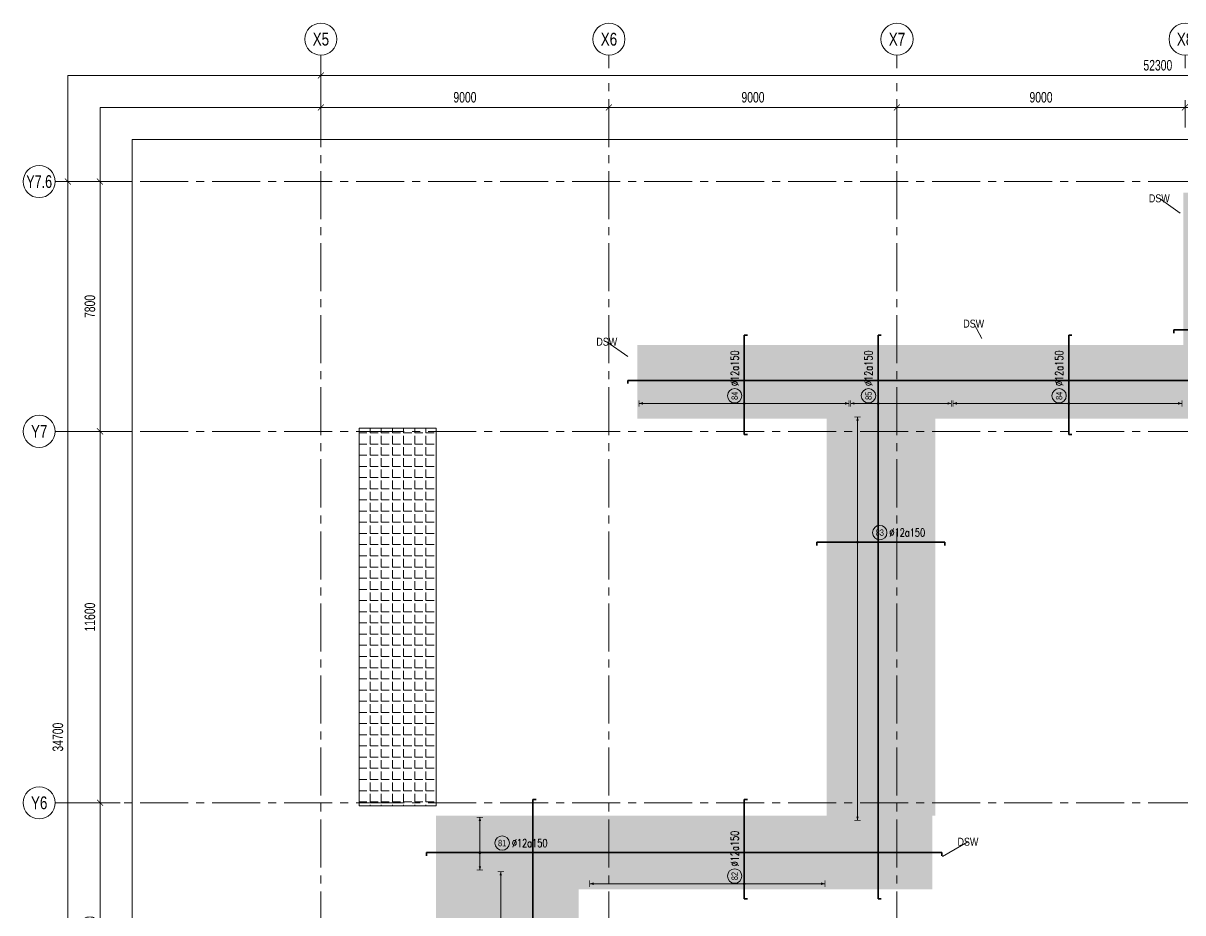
# Model space of a CAD drawing. Header units: millimetres. Extents: x -259680 to 953914, y -429648 to 90611.
# Drawn here: x 210574 to 246805, y -366784 to -339002 of the extents above; entities that cross this region are included whole.
import ezdxf
from ezdxf.enums import TextEntityAlignment as Align

# ---------------------------------------------------------------- set-up
doc = ezdxf.new("R2010")
doc.units = ezdxf.units.MM
doc.linetypes.add('POD_Grid$0$CENTER2', pattern=[1.125, 0.75, -0.125, 0.125, -0.125])
doc.layers.get('0').update_dxf_attribs({"lineweight": 20})
doc.layers.get('Defpoints').update_dxf_attribs({"color": 151, "lineweight": 9})
for name, color, linetype, lineweight in [('NDC_S_ANNO', 7, 'Continuous', 20), ('NDC_S_DIM', 1, 'Continuous', 15), ('NDC_S_REBAR', 4, 'Continuous', 35), ('NDC_S_VN TEXT', 7, 'Continuous', 20), ('POD_Grid$0$NDC_S_AXIS', 5, 'POD_Grid$0$CENTER2', 13), ('POD_Grid$0$NDC_S_SYMBOL', 1, 'Continuous', 15), ('POD_Grid$0$NDC_S_TEXT SYMBOL', 7, 'Continuous', 20)]:
    doc.layers.add(name, color=color, linetype=linetype, lineweight=lineweight)
doc.styles.add('ARIAL', font='arial.ttf', dxfattribs={"width": 0.8})
doc.styles.add('NDC_DIM', font='', dxfattribs={"width": 0.75})
doc.styles.add('NDC_EN TXT', font='romans.shx', dxfattribs={"width": 0.8})
doc.styles.add('POD_Grid$0$NDC_ANNO', font='', dxfattribs={"width": 0.8})
doc.styles.get('NDC_DIM').set_extended_font_data('Dotum')
doc.styles.get('POD_Grid$0$NDC_ANNO').set_extended_font_data('Dotum')
doc.dimstyles.new('NDC_dim_150', dxfattribs={"dimscale": 150, "dimtxt": 2.2, "dimasz": 1.5, "dimexe": 1.5, "dimexo": 2.5, "dimgap": 1, "dimtad": 1, "dimdec": 0, "dimzin": 0, "dimdsep": 46, "dimtxsty": 'NDC_DIM', "dimblk": 'DIMMARK', "dimcen": 0.09, "dimdle": 1.2, "dimclrd": 1, "dimclre": 1, "dimclrt": 3, "dimadec": 0, "dimazin": 0, "dimtfac": 1, "dimtdec": 0, "dimtix": 1, "dimtofl": 0, "dimtmove": 0, "dimatfit": 3, "dimfxl": 6, "dimfxlon": 1, "dimtolj": 1, "dimtzin": 0, "dimarcsym": 0})
doc.dimstyles.new('NDC_dim_iso', dxfattribs={"dimtxt": 2.2, "dimasz": 1, "dimexe": 1.5, "dimexo": 2.5, "dimgap": 1, "dimtad": 1, "dimdec": 0, "dimzin": 0, "dimdsep": 46, "dimtxsty": 'NDC_DIM', "dimblk": 'DIMMARK', "dimcen": 0.09, "dimdle": 1.2, "dimclrd": 1, "dimclre": 1, "dimclrt": 3, "dimadec": 0, "dimazin": 0, "dimtfac": 1, "dimtdec": 0, "dimtix": 1, "dimtofl": 0, "dimtmove": 0, "dimatfit": 3, "dimfxl": 6, "dimfxlon": 1, "dimtolj": 1, "dimtzin": 0, "dimarcsym": 0})

# ---------------------------------------------------------------- blocks, each defined once
blk = doc.blocks.new('*U230')
at = {"layer": 'POD_Grid$0$NDC_S_SYMBOL'}
blk.add_line((0, 5), (0, 9), dxfattribs=at)
blk.add_circle((0, 0), 5, dxfattribs=at)
at = {"layer": 'POD_Grid$0$NDC_S_TEXT SYMBOL', "color": 7, "style": 'POD_Grid$0$NDC_ANNO', "width": 0.8}
blk.add_attdef('GRID', text='', height=4, dxfattribs=at).set_placement((0, 0), align=Align.MIDDLE)
blk = doc.blocks.new('*U231')
at = {"layer": 'POD_Grid$0$NDC_S_SYMBOL'}
blk.add_line((5, 0), (9, 0), dxfattribs=at)
blk.add_circle((0, 0), 5, dxfattribs=at)
at = {"layer": 'POD_Grid$0$NDC_S_TEXT SYMBOL', "color": 7, "style": 'POD_Grid$0$NDC_ANNO', "width": 0.8}
blk.add_attdef('GRID', text='', height=4, rotation=270, dxfattribs=at).set_placement((0, 0), align=Align.MIDDLE)
blk = doc.blocks.new('DIMMARK')
at = {"layer": 'NDC_S_DIM', "color": 1}
blk.add_line((-1.5, 0), (1, 0), dxfattribs=at)
at = {"layer": 'NDC_S_DIM', "color": 2, "const_width": 0.1}
blk.add_lwpolyline([(-0.42, -0.42), (0.42, 0.42)], dxfattribs=at)
blk = doc.blocks.new('*D339')
at = {"layer": 'Defpoints', "color": 0, "transparency": 16777216}
for p in [(-9952, 7400), (-7952, 7400), (-7952, -27300)]:
    blk.add_point(p, dxfattribs=at)
at = {"layer": 'NDC_S_DIM', "color": 1, "lineweight": -2, "transparency": 16777216}
for p, q in [((-9052, 7400), (-10177, 7400)), ((-9952, -27075), (-9952, 7175)), ((-9052, -27300), (-10177, -27300))]:
    blk.add_line(p, q, dxfattribs=at)
at = {"layer": 'NDC_S_DIM', "color": 1, "lineweight": -2, "transparency": 16777216, "xscale": 225, "yscale": 225, "zscale": 225}
for p, rotation in [((-9952, 7400), 90), ((-9952, -27300), 270)]:
    blk.add_blockref('DIMMARK', p, dxfattribs=dict(at, rotation=rotation))
at = {"layer": 'NDC_S_DIM', "color": 3, "transparency": 16777216, "insert": (-10267, -9950), "char_height": 330, "attachment_point": 5, "rotation": 90, "style": 'NDC_DIM'}
blk.add_mtext('\\A1;34700', dxfattribs=at)
blk = doc.blocks.new('*D342')
at = {"layer": 'Defpoints', "color": 0, "transparency": 16777216}
for p in [(-8952, -12000), (-7952, -12000), (-7952, -19800)]:
    blk.add_point(p, dxfattribs=at)
at = {"layer": 'NDC_S_DIM', "color": 1, "lineweight": -2, "transparency": 16777216}
for p, q in [((-8327, -12000), (-9177, -12000)), ((-8952, -19575), (-8952, -12225)), ((-8327, -19800), (-9177, -19800))]:
    blk.add_line(p, q, dxfattribs=at)
at = {"layer": 'NDC_S_DIM', "color": 1, "lineweight": -2, "transparency": 16777216, "xscale": 225, "yscale": 225, "zscale": 225}
for p, rotation in [((-8952, -12000), 90), ((-8952, -19800), 270)]:
    blk.add_blockref('DIMMARK', p, dxfattribs=dict(at, rotation=rotation))
at = {"layer": 'NDC_S_DIM', "color": 3, "transparency": 16777216, "insert": (-9267, -15900), "char_height": 330, "attachment_point": 5, "rotation": 90, "style": 'NDC_DIM'}
blk.add_mtext('\\A1;7800', dxfattribs=at)
blk = doc.blocks.new('*D343')
at = {"layer": 'Defpoints', "color": 0, "transparency": 16777216}
for p in [(-8952, -400), (-7952, -400), (-7952, -12000)]:
    blk.add_point(p, dxfattribs=at)
at = {"layer": 'NDC_S_DIM', "color": 1, "lineweight": -2, "transparency": 16777216}
for p, q in [((-8327, -400), (-9177, -400)), ((-8952, -11775), (-8952, -625)), ((-8327, -12000), (-9177, -12000))]:
    blk.add_line(p, q, dxfattribs=at)
at = {"layer": 'NDC_S_DIM', "color": 1, "lineweight": -2, "transparency": 16777216, "xscale": 225, "yscale": 225, "zscale": 225}
for p, rotation in [((-8952, -400), 90), ((-8952, -12000), 270)]:
    blk.add_blockref('DIMMARK', p, dxfattribs=dict(at, rotation=rotation))
at = {"layer": 'NDC_S_DIM', "color": 3, "transparency": 16777216, "insert": (-9267, -6200), "char_height": 330, "attachment_point": 5, "rotation": 90, "style": 'NDC_DIM'}
blk.add_mtext('\\A1;11600', dxfattribs=at)
blk = doc.blocks.new('*D344')
at = {"layer": 'Defpoints', "color": 0, "transparency": 16777216}
for p in [(-8952, 7400), (-1874, 7400), (-1874, -400)]:
    blk.add_point(p, dxfattribs=at)
at = {"layer": 'NDC_S_DIM', "color": 1, "lineweight": -2, "transparency": 16777216}
for p, q in [((-8052, 7400), (-9177, 7400)), ((-8952, -175), (-8952, 7175)), ((-8052, -400), (-9177, -400))]:
    blk.add_line(p, q, dxfattribs=at)
at = {"layer": 'NDC_S_DIM', "color": 1, "lineweight": -2, "transparency": 16777216, "xscale": 225, "yscale": 225, "zscale": 225}
for p, rotation in [((-8952, 7400), 90), ((-8952, -400), 270)]:
    blk.add_blockref('DIMMARK', p, dxfattribs=dict(at, rotation=rotation))
at = {"layer": 'NDC_S_DIM', "color": 3, "transparency": 16777216, "insert": (-9267, 3500), "char_height": 330, "attachment_point": 5, "rotation": 90, "style": 'NDC_DIM'}
blk.add_mtext('\\A1;7800', dxfattribs=at)
blk = doc.blocks.new('*D345')
at = {"layer": 'Defpoints', "color": 0, "transparency": 16777216}
for p in [(50250, 10716), (-2050, 8716), (50250, 8716)]:
    blk.add_point(p, dxfattribs=at)
at = {"layer": 'NDC_S_DIM', "color": 1, "lineweight": -2, "transparency": 16777216}
for p, q in [((-2050, 9816), (-2050, 10941)), ((50250, 9816), (50250, 10941)), ((-1825, 10716), (50025, 10716))]:
    blk.add_line(p, q, dxfattribs=at)
at = {"layer": 'NDC_S_DIM', "color": 1, "lineweight": -2, "transparency": 16777216, "xscale": 225, "yscale": 225, "zscale": 225, "rotation": 180}
blk.add_blockref('DIMMARK', (-2050, 10716), dxfattribs=at)
at = {"layer": 'NDC_S_DIM', "color": 1, "lineweight": -2, "transparency": 16777216, "xscale": 225, "yscale": 225, "zscale": 225}
blk.add_blockref('DIMMARK', (50250, 10716), dxfattribs=at)
at = {"layer": 'NDC_S_DIM', "color": 3, "transparency": 16777216, "insert": (24100, 11031), "char_height": 330, "attachment_point": 5, "style": 'NDC_DIM'}
blk.add_mtext('\\A1;52300', dxfattribs=at)
blk = doc.blocks.new('*D346')
at = {"layer": 'Defpoints', "color": 0, "transparency": 16777216}
for p in [(6950, 9716), (-2050, 8716), (6950, 8716)]:
    blk.add_point(p, dxfattribs=at)
at = {"layer": 'NDC_S_DIM', "color": 1, "lineweight": -2, "transparency": 16777216}
for p, q in [((-2050, 9091), (-2050, 9941)), ((6950, 9091), (6950, 9941)), ((-1825, 9716), (6725, 9716))]:
    blk.add_line(p, q, dxfattribs=at)
at = {"layer": 'NDC_S_DIM', "color": 1, "lineweight": -2, "transparency": 16777216, "xscale": 225, "yscale": 225, "zscale": 225, "rotation": 180}
blk.add_blockref('DIMMARK', (-2050, 9716), dxfattribs=at)
at = {"layer": 'NDC_S_DIM', "color": 1, "lineweight": -2, "transparency": 16777216, "xscale": 225, "yscale": 225, "zscale": 225}
blk.add_blockref('DIMMARK', (6950, 9716), dxfattribs=at)
at = {"layer": 'NDC_S_DIM', "color": 3, "transparency": 16777216, "insert": (2450, 10031), "char_height": 330, "attachment_point": 5, "style": 'NDC_DIM'}
blk.add_mtext('\\A1;9000', dxfattribs=at)
blk = doc.blocks.new('*D347')
at = {"layer": 'Defpoints', "color": 0, "transparency": 16777216}
for p in [(15950, 9716), (6950, 8716), (15950, 8716)]:
    blk.add_point(p, dxfattribs=at)
at = {"layer": 'NDC_S_DIM', "color": 1, "lineweight": -2, "transparency": 16777216}
for p, q in [((6950, 9091), (6950, 9941)), ((15950, 9091), (15950, 9941)), ((7175, 9716), (15725, 9716))]:
    blk.add_line(p, q, dxfattribs=at)
at = {"layer": 'NDC_S_DIM', "color": 1, "lineweight": -2, "transparency": 16777216, "xscale": 225, "yscale": 225, "zscale": 225, "rotation": 180}
blk.add_blockref('DIMMARK', (6950, 9716), dxfattribs=at)
at = {"layer": 'NDC_S_DIM', "color": 1, "lineweight": -2, "transparency": 16777216, "xscale": 225, "yscale": 225, "zscale": 225}
blk.add_blockref('DIMMARK', (15950, 9716), dxfattribs=at)
at = {"layer": 'NDC_S_DIM', "color": 3, "transparency": 16777216, "insert": (11450, 10031), "char_height": 330, "attachment_point": 5, "style": 'NDC_DIM'}
blk.add_mtext('\\A1;9000', dxfattribs=at)
blk = doc.blocks.new('*D348')
at = {"layer": 'Defpoints', "color": 0, "transparency": 16777216}
for p in [(24950, 9716), (15950, 8716), (24950, 8716)]:
    blk.add_point(p, dxfattribs=at)
at = {"layer": 'NDC_S_DIM', "color": 1, "lineweight": -2, "transparency": 16777216}
for p, q in [((15950, 9091), (15950, 9941)), ((24950, 9091), (24950, 9941)), ((16175, 9716), (24725, 9716))]:
    blk.add_line(p, q, dxfattribs=at)
at = {"layer": 'NDC_S_DIM', "color": 1, "lineweight": -2, "transparency": 16777216, "xscale": 225, "yscale": 225, "zscale": 225, "rotation": 180}
blk.add_blockref('DIMMARK', (15950, 9716), dxfattribs=at)
at = {"layer": 'NDC_S_DIM', "color": 1, "lineweight": -2, "transparency": 16777216, "xscale": 225, "yscale": 225, "zscale": 225}
blk.add_blockref('DIMMARK', (24950, 9716), dxfattribs=at)
at = {"layer": 'NDC_S_DIM', "color": 3, "transparency": 16777216, "insert": (20450, 10031), "char_height": 330, "attachment_point": 5, "style": 'NDC_DIM'}
blk.add_mtext('\\A1;9000', dxfattribs=at)
blk = doc.blocks.new('*D349')
at = {"layer": 'Defpoints', "color": 0, "transparency": 16777216}
for p in [(33950, 9716), (24950, 8716), (33950, 8716)]:
    blk.add_point(p, dxfattribs=at)
at = {"layer": 'NDC_S_DIM', "color": 1, "lineweight": -2, "transparency": 16777216}
for p, q in [((24950, 9091), (24950, 9941)), ((33950, 9091), (33950, 9941)), ((25175, 9716), (33725, 9716))]:
    blk.add_line(p, q, dxfattribs=at)
at = {"layer": 'NDC_S_DIM', "color": 1, "lineweight": -2, "transparency": 16777216, "xscale": 225, "yscale": 225, "zscale": 225, "rotation": 180}
blk.add_blockref('DIMMARK', (24950, 9716), dxfattribs=at)
at = {"layer": 'NDC_S_DIM', "color": 1, "lineweight": -2, "transparency": 16777216, "xscale": 225, "yscale": 225, "zscale": 225}
blk.add_blockref('DIMMARK', (33950, 9716), dxfattribs=at)
at = {"layer": 'NDC_S_DIM', "color": 3, "transparency": 16777216, "insert": (29450, 10031), "char_height": 330, "attachment_point": 5, "style": 'NDC_DIM'}
blk.add_mtext('\\A1;9000', dxfattribs=at)
blk = doc.blocks.new('*U311')
h = blk.add_hatch(color=6)
edge = h.paths.add_edge_path()
edge.add_arc((-2.99, 0), 0.3, 0, 360)
at = {"layer": 'NDC_S_DIM', "color": 8}
for q in [(-2.99, 46.35), (-2.99, -4.15)]:
    blk.add_line((-2.99, 0), q, dxfattribs=at)
for points in [[(-3.99, 46.35, 0.2, 0.2, 0), (-1.99, 46.35, 0, 0, 0)], [(-3.99, -4.15, 0.2, 0.2, 0), (-1.99, -4.15, 0, 0, 0)]]:
    blk.add_lwpolyline(points, format="xyseb", dxfattribs=at)
at = {"layer": 'NDC_S_DIM'}
blk.add_circle((3.96, 3), 2.25, dxfattribs=at)
at = {"layer": 'NDC_S_DIM', "color": 6}
blk.add_circle((-2.99, 0), 0.3, dxfattribs=at)
at = {"layer": 'NDC_S_DIM', "color": 8}
for points in [[(-3.39, 45.15), (-2.99, 46.35), (-2.59, 45.15)], [(-3.39, -2.95), (-2.99, -4.15), (-2.59, -2.95)]]:
    blk.add_solid(points, dxfattribs=at)
at = {"layer": 'NDC_S_REBAR'}
for p, q in [((0, 0), (-46.81, 0)), ((-46.81, 0), (-46.81, -1)), ((0, 0), (217.49, 0)), ((217.49, 0), (217.49, -1))]:
    blk.add_line(p, q, dxfattribs=at)
at = {"layer": 'NDC_S_VN TEXT', "style": 'ARIAL', "width": 0.8}
blk.add_attdef('KHT', text='', height=2, dxfattribs=at).set_placement((3.96, 3), align=Align.MIDDLE_CENTER)
at = {"layer": 'NDC_S_VN TEXT', "color": 3, "style": 'NDC_EN TXT', "width": 0.75}
blk.add_attdef('DKT', (6.96, 1.75), '', height=2.5, dxfattribs=at)
blk = doc.blocks.new('*U312')
at = {"layer": 'NDC_S_REBAR'}
for p, q in [((0, 0), (-217.41, 0)), ((-217.41, 0), (-217.41, -1))]:
    blk.add_line(p, q, dxfattribs=at)
at = {"layer": 'NDC_S_VN TEXT', "style": 'ARIAL', "width": 0.8}
blk.add_attdef('KHT', text='', height=2, dxfattribs=at).set_placement((3.96, 3), align=Align.MIDDLE_CENTER)
at = {"layer": 'NDC_S_VN TEXT', "color": 3, "style": 'NDC_EN TXT', "width": 0.75}
blk.add_attdef('DKT', (6.96, 1.75), '', height=2.5, dxfattribs=at)
blk = doc.blocks.new('*U314')
h = blk.add_hatch(color=6)
edge = h.paths.add_edge_path()
edge.add_arc((-2.99, 0), 0.3, 0, 360)
at = {"layer": 'NDC_S_DIM', "color": 8}
for q in [(-2.99, 39.13), (-2.99, -86.87)]:
    blk.add_line((-2.99, 0), q, dxfattribs=at)
for points in [[(-3.99, 39.13, 0.2, 0.2, 0), (-1.99, 39.13, 0, 0, 0)], [(-3.99, -86.87, 0.2, 0.2, 0), (-1.99, -86.87, 0, 0, 0)]]:
    blk.add_lwpolyline(points, format="xyseb", dxfattribs=at)
at = {"layer": 'NDC_S_DIM'}
blk.add_circle((3.96, 3), 2.25, dxfattribs=at)
at = {"layer": 'NDC_S_DIM', "color": 6}
blk.add_circle((-2.99, 0), 0.3, dxfattribs=at)
at = {"layer": 'NDC_S_DIM', "color": 8}
for points in [[(-3.39, 37.93), (-2.99, 39.13), (-2.59, 37.93)], [(-3.39, -85.67), (-2.99, -86.87), (-2.59, -85.67)]]:
    blk.add_solid(points, dxfattribs=at)
at = {"layer": 'NDC_S_REBAR'}
for p, q in [((0, 0), (-15.67, 0)), ((-15.67, 0), (-15.67, -1)), ((0, 0), (24.33, 0)), ((24.33, 0), (24.33, -1))]:
    blk.add_line(p, q, dxfattribs=at)
at = {"layer": 'NDC_S_VN TEXT', "style": 'ARIAL', "width": 0.8}
blk.add_attdef('KHT', text='', height=2, dxfattribs=at).set_placement((3.96, 3), align=Align.MIDDLE_CENTER)
at = {"layer": 'NDC_S_VN TEXT', "color": 3, "style": 'NDC_EN TXT', "width": 0.75}
blk.add_attdef('DKT', (6.96, 1.75), '', height=2.5, dxfattribs=at)
blk = doc.blocks.new('*U316')
h = blk.add_hatch(color=6)
edge = h.paths.add_edge_path()
edge.add_arc((-2.99, 0), 0.3, 0, 360)
at = {"layer": 'NDC_S_DIM', "color": 8}
for q in [(-2.99, 11.08), (-2.99, -5.42)]:
    blk.add_line((-2.99, 0), q, dxfattribs=at)
for points in [[(-3.99, 11.08, 0.2, 0.2, 0), (-1.99, 11.08, 0, 0, 0)], [(-3.99, -5.42, 0.2, 0.2, 0), (-1.99, -5.42, 0, 0, 0)]]:
    blk.add_lwpolyline(points, format="xyseb", dxfattribs=at)
at = {"layer": 'NDC_S_DIM'}
blk.add_circle((3.96, 3), 2.25, dxfattribs=at)
at = {"layer": 'NDC_S_DIM', "color": 6}
blk.add_circle((-2.99, 0), 0.3, dxfattribs=at)
at = {"layer": 'NDC_S_DIM', "color": 8}
for points in [[(-3.39, 9.88), (-2.99, 11.08), (-2.59, 9.88)], [(-3.39, -4.22), (-2.99, -5.42), (-2.59, -4.22)]]:
    blk.add_solid(points, dxfattribs=at)
at = {"layer": 'NDC_S_REBAR'}
for p, q in [((0, 0), (-19.68, 0)), ((-19.68, 0), (-19.68, -1)), ((0, 0), (141.32, 0)), ((141.32, 0), (141.32, -1))]:
    blk.add_line(p, q, dxfattribs=at)
at = {"layer": 'NDC_S_VN TEXT', "style": 'ARIAL', "width": 0.8}
blk.add_attdef('KHT', text='', height=2, dxfattribs=at).set_placement((3.96, 3), align=Align.MIDDLE_CENTER)
at = {"layer": 'NDC_S_VN TEXT', "color": 3, "style": 'NDC_EN TXT', "width": 0.75}
blk.add_attdef('DKT', (6.96, 1.75), '', height=2.5, dxfattribs=at)
blk = doc.blocks.new('*U315')
h = blk.add_hatch(color=6)
edge = h.paths.add_edge_path()
edge.add_arc((-2.99, 0), 0.3, 0, 360)
at = {"layer": 'NDC_S_DIM', "color": 8}
for q in [(-2.99, 19.95), (-2.99, -8.55)]:
    blk.add_line((-2.99, 0), q, dxfattribs=at)
for points in [[(-3.99, 19.95, 0.2, 0.2, 0), (-1.99, 19.95, 0, 0, 0)], [(-3.99, -8.55, 0.2, 0.2, 0), (-1.99, -8.55, 0, 0, 0)]]:
    blk.add_lwpolyline(points, format="xyseb", dxfattribs=at)
at = {"layer": 'NDC_S_DIM'}
blk.add_circle((3.96, 3), 2.25, dxfattribs=at)
at = {"layer": 'NDC_S_DIM', "color": 6}
blk.add_circle((-2.99, 0), 0.3, dxfattribs=at)
at = {"layer": 'NDC_S_DIM', "color": 8}
for points in [[(-3.39, 18.75), (-2.99, 19.95), (-2.59, 18.75)], [(-3.39, -7.35), (-2.99, -8.55), (-2.59, -7.35)]]:
    blk.add_solid(points, dxfattribs=at)
at = {"layer": 'NDC_S_REBAR'}
for p, q in [((0, 0), (-26.18, 0)), ((-26.18, 0), (-26.18, -1)), ((0, 0), (24.32, 0)), ((24.32, 0), (24.32, -1))]:
    blk.add_line(p, q, dxfattribs=at)
at = {"layer": 'NDC_S_VN TEXT', "style": 'ARIAL', "width": 0.8}
blk.add_attdef('KHT', text='', height=2, dxfattribs=at).set_placement((3.96, 3), align=Align.MIDDLE_CENTER)
at = {"layer": 'NDC_S_VN TEXT', "color": 3, "style": 'NDC_EN TXT', "width": 0.75}
blk.add_attdef('DKT', (6.96, 1.75), '', height=2.5, dxfattribs=at)
blk = doc.blocks.new('*U320')
h = blk.add_hatch(color=6)
edge = h.paths.add_edge_path()
edge.add_arc((-2.99, 0), 0.3, 0, 360)
at = {"layer": 'NDC_S_DIM', "color": 8}
for q in [(-2.99, 36.15), (-2.99, -35.35)]:
    blk.add_line((-2.99, 0), q, dxfattribs=at)
for points in [[(-3.99, 36.15, 0.2, 0.2, 0), (-1.99, 36.15, 0, 0, 0)], [(-3.99, -35.35, 0.2, 0.2, 0), (-1.99, -35.35, 0, 0, 0)]]:
    blk.add_lwpolyline(points, format="xyseb", dxfattribs=at)
at = {"layer": 'NDC_S_DIM'}
blk.add_circle((-0.61, 3), 2.25, dxfattribs=at)
at = {"layer": 'NDC_S_DIM', "color": 6}
blk.add_circle((-2.99, 0), 0.3, dxfattribs=at)
at = {"layer": 'NDC_S_DIM', "color": 8}
for points in [[(-3.39, 34.95), (-2.99, 36.15), (-2.59, 34.95)], [(-3.39, -34.15), (-2.99, -35.35), (-2.59, -34.15)]]:
    blk.add_solid(points, dxfattribs=at)
at = {"layer": 'NDC_S_REBAR'}
for p, q in [((0, 0), (-12.72, 0)), ((-12.72, 0), (-12.72, -1)), ((0, 0), (18.28, 0)), ((18.28, 0), (18.28, -1))]:
    blk.add_line(p, q, dxfattribs=at)
at = {"layer": 'NDC_S_VN TEXT', "style": 'ARIAL', "width": 0.8}
blk.add_attdef('KHT', text='', height=2, dxfattribs=at).set_placement((-0.61, 3), align=Align.MIDDLE_CENTER)
at = {"layer": 'NDC_S_VN TEXT', "color": 3, "style": 'NDC_EN TXT', "width": 0.75}
blk.add_attdef('DKT', (2.39, 1.75), '', height=2.5, dxfattribs=at)
blk = doc.blocks.new('*U321')
h = blk.add_hatch(color=6)
edge = h.paths.add_edge_path()
edge.add_arc((-2.99, 0), 0.3, 0, 360)
at = {"layer": 'NDC_S_DIM', "color": 8}
for q in [(-2.99, 8.6), (-2.99, -22.91)]:
    blk.add_line((-2.99, 0), q, dxfattribs=at)
for points in [[(-3.99, 8.6, 0.2, 0.2, 0), (-1.99, 8.6, 0, 0, 0)], [(-3.99, -22.91, 0.2, 0.2, 0), (-1.99, -22.91, 0, 0, 0)]]:
    blk.add_lwpolyline(points, format="xyseb", dxfattribs=at)
at = {"layer": 'NDC_S_DIM'}
blk.add_circle((-0.61, 3), 2.25, dxfattribs=at)
at = {"layer": 'NDC_S_DIM', "color": 6}
blk.add_circle((-2.99, 0), 0.3, dxfattribs=at)
at = {"layer": 'NDC_S_DIM', "color": 8}
for points in [[(-3.39, 7.4), (-2.99, 8.6), (-2.59, 7.4)], [(-3.39, -21.71), (-2.99, -22.91), (-2.59, -21.71)]]:
    blk.add_solid(points, dxfattribs=at)
at = {"layer": 'NDC_S_REBAR'}
for p, q in [((0, 0), (-157.72, 0)), ((-157.72, 0), (-157.72, -1)), ((0, 0), (18.28, 0)), ((18.28, 0), (18.28, -1))]:
    blk.add_line(p, q, dxfattribs=at)
at = {"layer": 'NDC_S_VN TEXT', "style": 'ARIAL', "width": 0.8}
blk.add_attdef('KHT', text='', height=2, dxfattribs=at).set_placement((-0.61, 3), align=Align.MIDDLE_CENTER)
at = {"layer": 'NDC_S_VN TEXT', "color": 3, "style": 'NDC_EN TXT', "width": 0.75}
blk.add_attdef('DKT', (2.39, 1.75), '', height=2.5, dxfattribs=at)
blk = doc.blocks.new('*U322')
h = blk.add_hatch(color=6)
edge = h.paths.add_edge_path()
edge.add_arc((-2.99, 0), 0.3, 0, 360)
at = {"layer": 'NDC_S_DIM', "color": 8}
for q in [(-2.99, 32.89), (-2.99, -32.71)]:
    blk.add_line((-2.99, 0), q, dxfattribs=at)
for points in [[(-3.99, 32.89, 0.2, 0.2, 0), (-1.99, 32.89, 0, 0, 0)], [(-3.99, -32.71, 0.2, 0.2, 0), (-1.99, -32.71, 0, 0, 0)]]:
    blk.add_lwpolyline(points, format="xyseb", dxfattribs=at)
at = {"layer": 'NDC_S_DIM'}
blk.add_circle((-0.61, 3), 2.25, dxfattribs=at)
at = {"layer": 'NDC_S_DIM', "color": 6}
blk.add_circle((-2.99, 0), 0.3, dxfattribs=at)
at = {"layer": 'NDC_S_DIM', "color": 8}
for points in [[(-3.39, 31.69), (-2.99, 32.89), (-2.59, 31.69)], [(-3.39, -31.51), (-2.99, -32.71), (-2.59, -31.51)]]:
    blk.add_solid(points, dxfattribs=at)
at = {"layer": 'NDC_S_REBAR'}
for p, q in [((0, 0), (-12.72, 0)), ((-12.72, 0), (-12.72, -1)), ((0, 0), (18.28, 0)), ((18.28, 0), (18.28, -1))]:
    blk.add_line(p, q, dxfattribs=at)
at = {"layer": 'NDC_S_VN TEXT', "style": 'ARIAL', "width": 0.8}
blk.add_attdef('KHT', text='', height=2, dxfattribs=at).set_placement((-0.61, 3), align=Align.MIDDLE_CENTER)
at = {"layer": 'NDC_S_VN TEXT', "color": 3, "style": 'NDC_EN TXT', "width": 0.75}
blk.add_attdef('DKT', (2.39, 1.75), '', height=2.5, dxfattribs=at)
blk = doc.blocks.new('*U323')
h = blk.add_hatch(color=6)
edge = h.paths.add_edge_path()
edge.add_arc((-2.99, 0), 0.3, 0, 360)
at = {"layer": 'NDC_S_DIM', "color": 8}
for q in [(-2.99, 48.29), (-2.99, -25.21)]:
    blk.add_line((-2.99, 0), q, dxfattribs=at)
for points in [[(-3.99, 48.29, 0.2, 0.2, 0), (-1.99, 48.29, 0, 0, 0)], [(-3.99, -25.21, 0.2, 0.2, 0), (-1.99, -25.21, 0, 0, 0)]]:
    blk.add_lwpolyline(points, format="xyseb", dxfattribs=at)
at = {"layer": 'NDC_S_DIM'}
blk.add_circle((-0.61, 3), 2.25, dxfattribs=at)
at = {"layer": 'NDC_S_DIM', "color": 6}
blk.add_circle((-2.99, 0), 0.3, dxfattribs=at)
at = {"layer": 'NDC_S_DIM', "color": 8}
for points in [[(-3.39, 47.09), (-2.99, 48.29), (-2.59, 47.09)], [(-3.39, -24.01), (-2.99, -25.21), (-2.59, -24.01)]]:
    blk.add_solid(points, dxfattribs=at)
at = {"layer": 'NDC_S_REBAR'}
for p, q in [((0, 0), (-7.72, 0)), ((-7.72, 0), (-7.72, -1)), ((0, 0), (23.28, 0)), ((23.28, 0), (23.28, -1))]:
    blk.add_line(p, q, dxfattribs=at)
at = {"layer": 'NDC_S_VN TEXT', "style": 'ARIAL', "width": 0.8}
blk.add_attdef('KHT', text='', height=2, dxfattribs=at).set_placement((-0.61, 3), align=Align.MIDDLE_CENTER)
at = {"layer": 'NDC_S_VN TEXT', "color": 3, "style": 'NDC_EN TXT', "width": 0.75}
blk.add_attdef('DKT', (2.39, 1.75), '', height=2.5, dxfattribs=at)
blk = doc.blocks.new('*U324')
h = blk.add_hatch(color=6)
edge = h.paths.add_edge_path()
edge.add_arc((-2.99, 0), 0.3, 0, 360)
at = {"layer": 'NDC_S_DIM', "color": 8}
for q in [(-2.99, 60.23), (-2.99, -13.77)]:
    blk.add_line((-2.99, 0), q, dxfattribs=at)
for points in [[(-3.99, 60.23, 0.2, 0.2, 0), (-1.99, 60.23, 0, 0, 0)], [(-3.99, -13.77, 0.2, 0.2, 0), (-1.99, -13.77, 0, 0, 0)]]:
    blk.add_lwpolyline(points, format="xyseb", dxfattribs=at)
at = {"layer": 'NDC_S_DIM'}
blk.add_circle((-0.61, 3), 2.25, dxfattribs=at)
at = {"layer": 'NDC_S_DIM', "color": 6}
blk.add_circle((-2.99, 0), 0.3, dxfattribs=at)
at = {"layer": 'NDC_S_DIM', "color": 8}
for points in [[(-3.39, 59.03), (-2.99, 60.23), (-2.59, 59.03)], [(-3.39, -12.57), (-2.99, -13.77), (-2.59, -12.57)]]:
    blk.add_solid(points, dxfattribs=at)
at = {"layer": 'NDC_S_REBAR'}
for p, q in [((0, 0), (-57.22, 0)), ((-57.22, 0), (-57.22, -1)), ((0, 0), (83.28, 0)), ((83.28, 0), (83.28, -1))]:
    blk.add_line(p, q, dxfattribs=at)
at = {"layer": 'NDC_S_VN TEXT', "style": 'ARIAL', "width": 0.8}
blk.add_attdef('KHT', text='', height=2, dxfattribs=at).set_placement((-0.61, 3), align=Align.MIDDLE_CENTER)
at = {"layer": 'NDC_S_VN TEXT', "color": 3, "style": 'NDC_EN TXT', "width": 0.75}
blk.add_attdef('DKT', (2.39, 1.75), '', height=2.5, dxfattribs=at)
blk = doc.blocks.new('luoi truc office')
at = {"layer": 'Defpoints'}
blk.add_lwpolyline([(-7951.9, 8716.2), (52797.9, 8716.2), (52797.9, -27872.3), (-7951.9, -27872.3)], close=True, dxfattribs=at)
at = {"layer": 'NDC_S_DIM'}
for points in [[(-9951.9, 10716.2), (54797.9, 10716.2), (54797.9, -29872.3), (-9951.9, -29872.3)], [(-8951.9, 9716.2), (53797.9, 9716.2), (53797.9, -28872.3), (-8951.9, -28872.3)]]:
    blk.add_lwpolyline(points, close=True, dxfattribs=at)
at = {"layer": 'POD_Grid$0$NDC_S_AXIS', "ltscale": 2000}
for p, q in [((-2050, -29774), (-2050, 10716.2)), ((6950, -29774), (6950, 10716.2)), ((15950, -29774), (15950, 10716.2)), ((-9951.9, 7400), (54797.9, 7400)), ((-9951.9, -400), (52766.7, -400)), ((-9951.9, -12000), (52766.7, -12000))]:
    blk.add_line(p, q, dxfattribs=at)
at = {"layer": 'POD_Grid$0$NDC_S_AXIS'}
ref = blk.add_blockref('*U230', (-2050, 11846.3), dxfattribs=dict(at, xscale=100, yscale=100, zscale=100, rotation=180))
ref.add_attrib('GRID', 'X5', dxfattribs={"layer": 'POD_Grid$0$NDC_S_TEXT SYMBOL', "color": 7, "height": 400, "style": 'POD_Grid$0$NDC_ANNO', "width": 0.8}).set_placement((-2050, 11846.3), align=Align.MIDDLE)
ref = blk.add_blockref('*U230', (6950, 11846.3), dxfattribs=dict(at, xscale=100, yscale=100, zscale=100, rotation=180))
ref.add_attrib('GRID', 'X6', dxfattribs={"layer": 'POD_Grid$0$NDC_S_TEXT SYMBOL', "color": 7, "height": 400, "style": 'POD_Grid$0$NDC_ANNO', "width": 0.8}).set_placement((6950, 11846.3), align=Align.MIDDLE)
ref = blk.add_blockref('*U230', (15950, 11846.3), dxfattribs=dict(at, xscale=100, yscale=100, zscale=100, rotation=180))
ref.add_attrib('GRID', 'X7', dxfattribs={"layer": 'POD_Grid$0$NDC_S_TEXT SYMBOL', "color": 7, "height": 400, "style": 'POD_Grid$0$NDC_ANNO', "width": 0.8}).set_placement((15950, 11846.3), align=Align.MIDDLE)
ref = blk.add_blockref('*U230', (24950, 11846.3), dxfattribs=dict(at, xscale=100, yscale=100, zscale=100, rotation=180))
ref.add_attrib('GRID', 'X8', dxfattribs={"layer": 'POD_Grid$0$NDC_S_TEXT SYMBOL', "color": 7, "height": 400, "style": 'POD_Grid$0$NDC_ANNO', "width": 0.8}).set_placement((24950, 11846.3), align=Align.MIDDLE)
ref = blk.add_blockref('*U231', (-10851.9, 7400), dxfattribs=dict(at, xscale=100, yscale=100, zscale=100))
ref.add_attrib('GRID', 'Y7.6', dxfattribs={"layer": 'POD_Grid$0$NDC_S_TEXT SYMBOL', "color": 7, "height": 400, "style": 'POD_Grid$0$NDC_ANNO', "width": 0.75}).set_placement((-10851.9, 7400), align=Align.MIDDLE)
ref = blk.add_blockref('*U231', (-10851.9, -400), dxfattribs=dict(at, xscale=100, yscale=100, zscale=100))
ref.add_attrib('GRID', 'Y7', dxfattribs={"layer": 'POD_Grid$0$NDC_S_TEXT SYMBOL', "color": 7, "height": 400, "style": 'POD_Grid$0$NDC_ANNO', "width": 0.8}).set_placement((-10851.9, -400), align=Align.MIDDLE)
ref = blk.add_blockref('*U231', (-10851.9, -12000), dxfattribs=dict(at, xscale=100, yscale=100, zscale=100))
ref.add_attrib('GRID', 'Y6', dxfattribs={"layer": 'POD_Grid$0$NDC_S_TEXT SYMBOL', "color": 7, "height": 400, "style": 'POD_Grid$0$NDC_ANNO', "width": 0.8}).set_placement((-10851.9, -12000), align=Align.MIDDLE)
at = {"layer": 'NDC_S_DIM'}
for base, p1, p2, picture, middle in [((50250, 10716.2), (-2050, 8716.2), (50250, 8716.2), '*D345', (24100, 11031.5)), ((6950, 9716.2), (-2050, 8716.2), (6950, 8716.2), '*D346', (2450, 10031.5)), ((15950, 9716.2), (6950, 8716.2), (15950, 8716.2), '*D347', (11450, 10031.5)), ((24950, 9716.2), (15950, 8716.2), (24950, 8716.2), '*D348', (20450, 10031.5)), ((33950, 9716.2), (24950, 8716.2), (33950, 8716.2), '*D349', (29450, 10031.5))]:
    dim = blk.add_linear_dim(base=base, p1=p1, p2=p2, dimstyle='NDC_dim_150', dxfattribs=at)
    dim.commit()
    dim.dimension.update_dxf_attribs({"geometry": picture, "text_midpoint": middle})
for base, p1, p2, picture, middle in [((-9951.9, 7400), (-7951.9, -27300), (-7951.9, 7400), '*D339', (-10267.2, -9950)), ((-8951.9, 7400), (-1874.3, -400), (-1874.3, 7400), '*D344', (-9267.2, 3500)), ((-8951.9, -400), (-7951.9, -12000), (-7951.9, -400), '*D343', (-9267.2, -6200)), ((-8951.9, -12000), (-7951.9, -19800), (-7951.9, -12000), '*D342', (-9267.2, -15900))]:
    dim = blk.add_linear_dim(base=base, p1=p1, p2=p2, angle=90, dimstyle='NDC_dim_150', dxfattribs=at)
    dim.commit()
    dim.dimension.update_dxf_attribs({"geometry": picture, "text_midpoint": middle})
blk = doc.blocks.new('*U233')
at = {"layer": 'NDC_S_ANNO', "ltscale": 0.8, "style": 'ARIAL', "width": 0.8}
blk.add_attdef('TEN', text='', height=2.5, dxfattribs=at).set_placement((-2.58, 4.6), align=Align.MIDDLE_CENTER)
at = {"layer": 'NDC_S_ANNO', "ltscale": 0.8, "style": 'ARIAL', "width": 0.8, "flags": 1}
blk.add_attdef('CHU_THICH', text='', height=2.5, dxfattribs=at).set_placement((0, 0), align=Align.MIDDLE_CENTER)
at = {"layer": 'Defpoints'}
blk.add_leader([(0, 0), (-2.58, 4.6)], dimstyle='NDC_dim_iso', override={"dimgap": 0.625, "dimtad": 0}, dxfattribs=at)
blk = doc.blocks.new('*U234')
at = {"layer": 'NDC_S_ANNO', "ltscale": 0.8, "style": 'ARIAL', "width": 0.8}
blk.add_attdef('TEN', text='', height=2.5, dxfattribs=at).set_placement((-6.57, 4.6), align=Align.MIDDLE_CENTER)
at = {"layer": 'NDC_S_ANNO', "ltscale": 0.8, "style": 'ARIAL', "width": 0.8, "flags": 1}
blk.add_attdef('CHU_THICH', text='', height=2.5, dxfattribs=at).set_placement((0, 0), align=Align.MIDDLE_CENTER)
at = {"layer": 'Defpoints'}
blk.add_leader([(0, 0), (-6.57, 4.6)], dimstyle='NDC_dim_iso', override={"dimgap": 0.625, "dimtad": 0}, dxfattribs=at)
blk = doc.blocks.new('*U237')
at = {"layer": 'NDC_S_ANNO', "ltscale": 0.8, "style": 'ARIAL', "width": 0.8}
blk.add_attdef('TEN', text='', height=2.5, dxfattribs=at).set_placement((7.91, 4.6), align=Align.MIDDLE_CENTER)
at = {"layer": 'NDC_S_ANNO', "ltscale": 0.8, "style": 'ARIAL', "width": 0.8, "flags": 1}
blk.add_attdef('CHU_THICH', text='', height=2.5, dxfattribs=at).set_placement((0, 0), align=Align.MIDDLE_CENTER)
at = {"layer": 'Defpoints'}
blk.add_leader([(0, 0), (7.91, 4.6)], dimstyle='NDC_dim_iso', override={"dimgap": 0.625, "dimtad": 0}, dxfattribs=at)

msp = doc.modelspace()

# ---------------------------------------------------------------- wipeouts: each hides what was drawn before it
at = {"ltscale": 100}
msp.add_wipeout([(272355.2, -343897.9), (247225.4, -343897.9), (247225.4, -344297.9), (246825.4, -344297.9), (246825.4, -349047.9), (229765.2, -349047.9), (229765.2, -351347.9), (235674.6, -351347.9), (235674.6, -363747.9), (223475.4, -363747.9), (223475.5, -366072.9), (223475.5, -366426.4), (223475.5, -368397.9), (223475.5, -368397.9), (223475.5, -370797.9), (223475.4, -376997.9), (227725.2, -376997.9), (227725.2, -375697.9), (227925.4, -375697.9), (227925.4, -366047.9), (238974.6, -366047.9), (238974.6, -363747.9), (239074.6, -363747.9), (239074.6, -351347.9), (264275.4, -351347.9), (264275.4, -363947.9), (266875.4, -363947.9), (266875.4, -350847.9), (272355.2, -350847.9)], dxfattribs=at)

# ---------------------------------------------------------------- next in the draw order: hatches: boundary and pattern name
h = msp.add_hatch(dxfattribs=at)
h.set_pattern_fill('DOTS', color=251, scale=200)
h.paths.add_polyline_path([(265875.4, -344547.9), (265875.4, -346847.9), (261575.4, -346847.9), (261575.4, -344547.9)], flags=16)
h.paths.add_polyline_path([(229765.2, -351347.9), (229765.2, -349047.9), (246825.4, -349047.9), (246825.4, -344297.9), (247225.4, -344297.9), (247225.4, -343897.9), (272355.2, -343897.9), (272355.2, -350847.9), (266875.4, -350847.9), (266875.4, -351347.9), (266875.4, -351147.9), (272355.2, -351147.9), (266875.4, -351147.9), (266875.4, -363947.9), (264275.4, -363947.9), (264275.4, -351347.9), (239074.6, -351347.9), (239073.8, -363747.9), (238974.6, -363747.9), (238974.6, -366047.9), (227925.4, -366047.9), (227925.4, -376997.9), (223774.9, -376997.9), (223668.8, -376997.7), (223475.5, -376997.7), (223475.4, -370797.8), (223175.5, -370797.9), (223175.4, -368397.9), (223475.5, -368397.9), (223475.5, -366047.9), (223475.5, -366047.9), (223475.5, -363747.9), (235675.4, -363747.9), (235675.4, -351347.9)])
h = msp.add_hatch(dxfattribs=at)
h.set_pattern_fill('ANGLE', color=251, scale=50)
h.set_pattern_definition([(0, (4874.4, 598.5), (0, 349.25), [254, -95.25]), (90, (4874.4, 598.5), (-349.25, 2e-14), [254, -95.25])])
h.paths.add_polyline_path([(221075.4, -351647.9), (223474.6, -351647.9), (223474.6, -363447.9), (221075.4, -363447.9)])

# ---------------------------------------------------------------- next in the draw order: linework, layer by layer
msp.add_lwpolyline([(274723.3, -342631.6), (213973.5, -342631.6), (213973.5, -379220.2), (274723.3, -379220.2)], close=True, dxfattribs=at)
at = {"layer": 'NDC_S_DIM', "ltscale": 100}
msp.add_lwpolyline([(221075.4, -351647.9), (223474.6, -351647.9), (223474.6, -363447.9), (221075.4, -363447.9)], close=True, dxfattribs=at)

# ---------------------------------------------------------------- next in the draw order: block references
at = {"xscale": 100, "yscale": 100, "zscale": 100}
for name, p, values in [('*U311', (251206.5, -348582.7), {'KHT': '87', 'DKT': '%%c12a150'}), ('*U314', (236941.4, -355210.6), {'KHT': '83', 'DKT': '%%c12a150'}), ('*U316', (225143, -364906), {'KHT': '81', 'DKT': '%%c12a150'}), ('*U315', (225793.7, -367492.7), {'KHT': '80', 'DKT': '%%c12a150'})]:
    msp.add_blockref(name, p, dxfattribs=at).add_auto_attribs(values)
at = {"xscale": 100, "yscale": 100, "zscale": 100, "rotation": 90}
for name, p, values in [('*U322', (233104, -350576.1), {'KHT': '84', 'DKT': '%%c12a150'}), ('*U321', (237284.9, -350576.1), {'KHT': '85', 'DKT': '%%c12a150'}), ('*U320', (243240.7, -350576.1), {'KHT': '84', 'DKT': '%%c12a150'}), ('*U324', (226498.2, -371575.7), {'KHT': '1', 'DKT': '%%c12a150'}), ('*U323', (233104, -365576.1), {'KHT': '82', 'DKT': '%%c12a150'})]:
    msp.add_blockref(name, p, dxfattribs=at).add_auto_attribs(values)
at = {"xscale": 100, "yscale": 100, "zscale": 100}
msp.add_blockref('*U312', (251206.5, -350158), dxfattribs=at)
at = {"layer": 'NDC_S_DIM'}
msp.add_blockref('luoi truc office', (221925.4, -351347.9), dxfattribs=at)
at = {"layer": 'NDC_S_VN TEXT', "xscale": 100, "yscale": 100, "zscale": 100}
for name, p in [('*U234', (246728.1, -344930.9)), ('*U233', (240529.7, -348843.8)), ('*U234', (229465.2, -349409.5)), ('*U237', (239301.3, -365024.4))]:
    msp.add_blockref(name, p, dxfattribs=at).add_auto_attribs({'TEN': 'DSW'})

doc.saveas('drawing.dxf')
